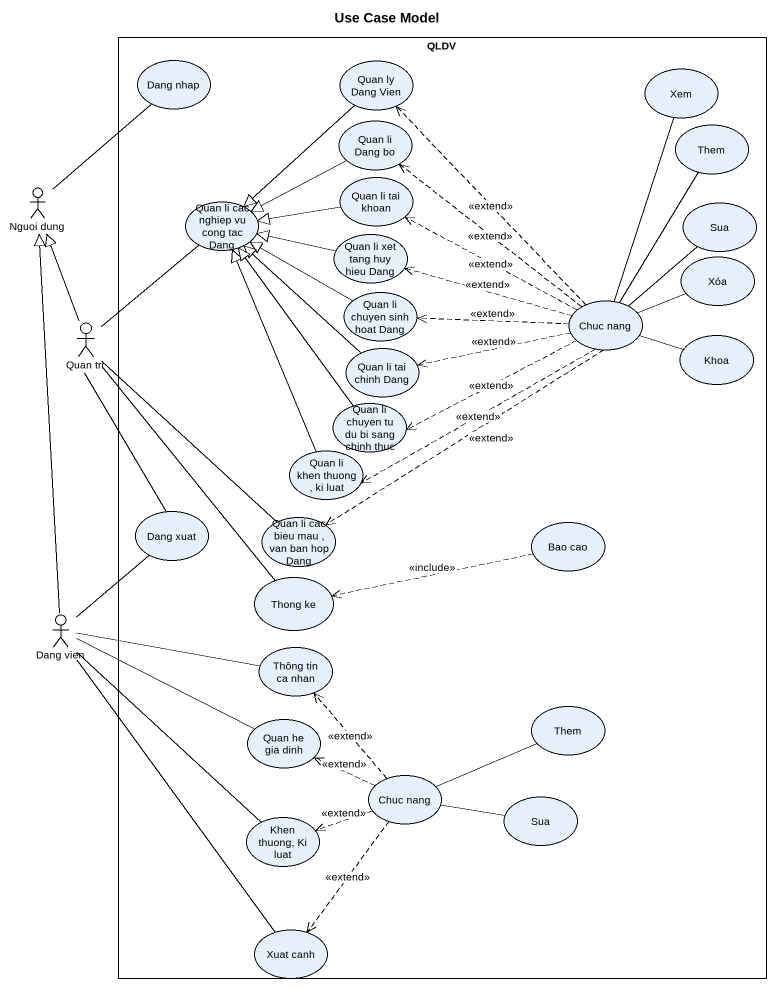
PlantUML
@startuml
title Use Case Model
rectangle QLDV {
  usecase "Dang nhap" as Dang_nhap
  usecase "Quan ly Dang Vien" as Quan_ly_Dang_Vien
  usecase Xem
  usecase "Quan li Dang bo" as Quan_li_Dang_bo
  usecase Them
  usecase "Quan li tai khoan" as Quan_li_tai_khoan
  usecase "Quan li cac nghiep vu cong tac Dang" as Quan_li_cac_nghiep_vu_cong
  usecase Sua
  usecase "Quan li xet tang huy hieu Dang" as Quan_li_xet_tang_huy_hieu
  usecase Xóa
  usecase "Quan li chuyen sinh hoat Dang" as Quan_li_chuyen_sinh_hoat
  usecase "Chuc nang" as Chuc_nang
  usecase "Quan li tai chinh Dang" as Quan_li_tai_chinh_Dang
  usecase Khoa
  usecase "Quan li chuyen tu du bi sang chinh thuc" as Quan_li_chuyen_tu_du_bi
  usecase "Quan li khen thuong , ki luat" as Quan_li_khen_thuong_ki_luat
  usecase "Dang xuat" as Dang_xuat
  usecase "Quan li cac bieu mau , van ban hop Dang" as Quan_li_cac_bieu_mau_van
  usecase "Bao cao" as Bao_cao
  usecase "Thong ke" as Thong_ke
  usecase "Thông tin ca nhan" as Thông_tin_ca_nhan
  usecase "Them" as Them_2
  usecase "Quan he gia dinh" as Quan_he_gia_dinh
  usecase "Chuc nang" as Chuc_nang_2
  usecase "Sua" as Sua_2
  usecase "Khen thuong, Ki luat" as Khen_thuong_Ki_luat
  usecase "Xuat canh" as Xuat_canh
}
actor "Nguoi dung" as Nguoi_dung
actor "Quan tri" as Quan_tri
actor "Dang vien" as Dang_vien
Quan_ly_Dang_Vien --|> Quan_li_cac_nghiep_vu_cong
Xem -- Chuc_nang
Quan_li_Dang_bo -left-|> Quan_li_cac_nghiep_vu_cong
Them -- Chuc_nang
Quan_li_tai_khoan -left-|> Quan_li_cac_nghiep_vu_cong
Nguoi_dung -up- Dang_nhap
Sua -- Chuc_nang
Quan_li_xet_tang_huy_hieu -left-|> Quan_li_cac_nghiep_vu_cong
Xóa -left- Chuc_nang
Quan_li_chuyen_sinh_hoat -left-|> Quan_li_cac_nghiep_vu_cong
Chuc_nang .up.> Quan_ly_Dang_Vien : <<extend>>
Chuc_nang .up.> Quan_li_Dang_bo : <<extend>>
Chuc_nang .left.> Quan_li_tai_khoan : <<extend>>
Chuc_nang .left.> Quan_li_xet_tang_huy_hieu : <<extend>>
Chuc_nang .left.> Quan_li_chuyen_sinh_hoat : <<extend>>
Chuc_nang .left.> Quan_li_tai_chinh_Dang : <<extend>>
Chuc_nang .left.> Quan_li_chuyen_tu_du_bi : <<extend>>
Chuc_nang .left.> Quan_li_khen_thuong_ki_luat : <<extend>>
Chuc_nang ..> Quan_li_cac_bieu_mau_van : <<extend>>
Quan_tri -up-|> Nguoi_dung
Quan_tri -up- Quan_li_cac_nghiep_vu_cong
Quan_tri -- Dang_xuat
Quan_tri -- Quan_li_cac_bieu_mau_van
Quan_tri -- Thong_ke
Quan_li_tai_chinh_Dang -up-|> Quan_li_cac_nghiep_vu_cong
Khoa -left- Chuc_nang
Quan_li_chuyen_tu_du_bi -up-|> Quan_li_cac_nghiep_vu_cong
Quan_li_khen_thuong_ki_luat -up-|> Quan_li_cac_nghiep_vu_cong
Bao_cao .left.> Thong_ke : <<include>>
Dang_vien -up-|> Nguoi_dung
Dang_vien -up- Dang_xuat
Dang_vien -right- Thông_tin_ca_nhan
Dang_vien -right- Quan_he_gia_dinh
Dang_vien -- Khen_thuong_Ki_luat
Dang_vien -- Xuat_canh
Them_2 -left- Chuc_nang_2
Chuc_nang_2 .up.> Thông_tin_ca_nhan : <<extend>>
Chuc_nang_2 .left.> Quan_he_gia_dinh : <<extend>>
Chuc_nang_2 .left.> Khen_thuong_Ki_luat : <<extend>>
Chuc_nang_2 ..> Xuat_canh : <<extend>>
Sua_2 -left- Chuc_nang_2
@enduml
